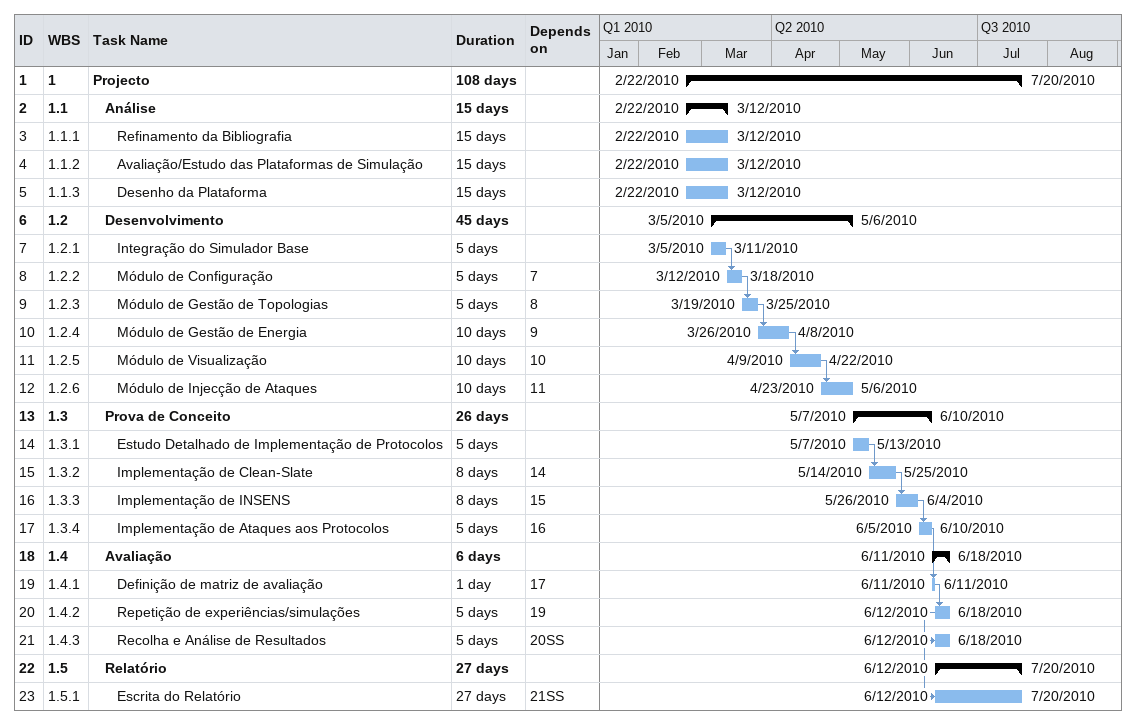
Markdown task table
| ID | WBS | Task | Duration | Start | Finish | Predecessors |
|---|---|---|---|---|---|---|
| 1 | 1 | **Projecto** | 108d | 2010-02-22 | 2010-07-20 |  |
| 2 | 1.1 | **Análise** | 15d | 2010-02-22 | 2010-03-12 |  |
| 3 | 1.1.1 | Refinamento da Bibliografia | 15d | 2010-02-22 | 2010-03-12 |  |
| 4 | 1.1.2 | Avaliação/Estudo das Plataformas de Simulação | 15d | 2010-02-22 | 2010-03-12 |  |
| 5 | 1.1.3 | Desenho da Plataforma | 15d | 2010-02-22 | 2010-03-12 |  |
| 6 | 1.2 | **Desenvolvimento** | 45d | 2010-03-05 | 2010-05-06 |  |
| 7 | 1.2.1 | Integração do Simulador Base | 5d | 2010-03-05 | 2010-03-11 |  |
| 8 | 1.2.2 | Módulo de Configuração | 5d | 2010-03-12 | 2010-03-18 | 7 |
| 9 | 1.2.3 | Módulo de Gestão de Topologias | 5d | 2010-03-19 | 2010-03-25 | 8 |
| 10 | 1.2.4 | Módulo de Gestão de Energia | 10d | 2010-03-26 | 2010-04-08 | 9 |
| 11 | 1.2.5 | Módulo de Visualização | 10d | 2010-04-09 | 2010-04-22 | 10 |
| 12 | 1.2.6 | Módulo de Injecção de Ataques | 10d | 2010-04-23 | 2010-05-06 | 11 |
| 13 | 1.3 | **Prova de Conceito** | 26d | 2010-05-07 | 2010-06-10 |  |
| 14 | 1.3.1 | Estudo Detalhado de Implementação de Protocolos | 5d | 2010-05-07 | 2010-05-13 |  |
| 15 | 1.3.2 | Implementação de Clean-Slate | 8d | 2010-05-14 | 2010-05-25 | 14 |
| 16 | 1.3.3 | Implementação de INSENS | 8d | 2010-05-26 | 2010-06-04 | 15 |
| 17 | 1.3.4 | Implementação de Ataques aos Protocolos | 5d | 2010-06-05 | 2010-06-10 | 16 |
| 18 | 1.4 | **Avaliação** | 6d | 2010-06-11 | 2010-06-18 |  |
| 19 | 1.4.1 | Definição de matriz de avaliação | 1d | 2010-06-11 | 2010-06-11 | 17 |
| 20 | 1.4.2 | Repetição de experiências/simulações | 5d | 2010-06-12 | 2010-06-18 | 19 |
| 21 | 1.4.3 | Recolha e Análise de Resultados | 5d | 2010-06-12 | 2010-06-18 | 20SS |
| 22 | 1.5 | **Relatório** | 27d | 2010-06-12 | 2010-07-20 |  |
| 23 | 1.5.1 | Escrita do Relatório | 27d | 2010-06-12 | 2010-07-20 | 21SS |
